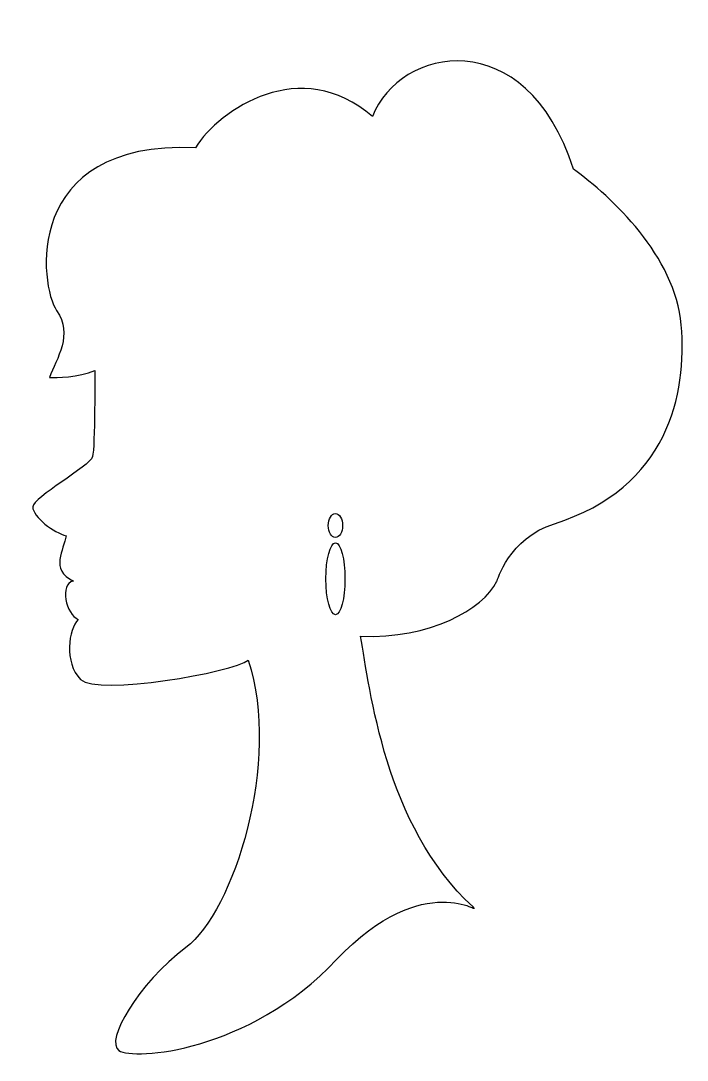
# Model space of a CAD drawing. Header units: centimetres. Extents: x -6.2 to 6.1, y -9.3 to 9.9.
import ezdxf

# ---------------------------------------------------------------- set-up
doc = ezdxf.new("R2010")
doc.units = ezdxf.units.CM
doc.header["$MEASUREMENT"] = 0
doc.layers.add('Camada 1', color=7, linetype='Continuous')

msp = doc.modelspace()

# ---------------------------------------------------------------- linework, layer by layer
at = {"layer": 'Camada 1'}
for points, knots in [([(2.13909, -6.46527), (2.3452, -6.65487), (1.25287, -5.71253), (-0.38564, -7.4397), (-0.38564, -7.4397), (-2.02415, -9.16685), (-4.14987, -9.29988), (-4.41588, -9.12256), (-4.41588, -9.12256), (-4.68189, -8.94521), (-4.06166, -7.88211), (-3.17591, -7.21804), (-3.17591, -7.21804), (-2.29014, -6.55304), (-1.40392, -3.76369), (-2.02415, -1.90283), (-2.02415, -1.90283), (-2.29016, -2.12402), (-4.8149, -2.56667), (-5.12475, -2.25703), (-5.12475, -2.25703), (-5.4346, -1.94715), (-5.34642, -1.32646), (-5.16909, -1.14962), (-5.16909, -1.14962), (-5.39028, -1.06141), (-5.52376, -0.48554), (-5.25775, -0.44122), (-5.25775, -0.44122), (-5.70064, -0.21976), (-5.43462, 0.13467), (-5.39028, 0.40045), (-5.39028, 0.40045), (-5.61196, 0.44483), (-6.0105, 0.75495), (-6.0105, 0.93203), (-6.0105, 0.93203), (-6.0105, 1.10914), (-4.9474, 1.68501), (-4.90309, 1.86212), (-4.90309, 1.86212), (-4.85875, 2.03921), (-4.85875, 3.45653), (-4.85875, 3.45653), (-4.85875, 3.45653), (-5.16911, 3.32376), (-5.56812, 3.32376), (-5.70065, 3.32376), (-5.70065, 3.32376), (-5.56764, 3.6782), (-5.25776, 4.12108), (-5.56764, 4.56397), (-5.56764, 4.56397), (-5.87749, 5.00683), (-6.23169, 7.70891), (-2.99856, 7.57588), (-2.99856, 7.57588), (-2.55567, 8.28454), (-1.04972, 9.30305), (0.27891, 8.15153), (0.27891, 8.15153), (0.76614, 9.43606), (3.11305, 9.92326), (3.99927, 7.1771), (3.99927, 7.1771), (4.70817, 6.66772), (5.88162, 5.5714), (5.99246, 4.29817), (5.99246, 4.29817), (6.10329, 3.02473), (5.7491, 1.28623), (3.64505, 0.62192), (3.64505, 0.62192), (2.80317, 0.35615), (2.58195, -0.44118), (2.58195, -0.44118), (2.58195, -0.44118), (2.31641, -0.97273), (1.34153, -1.50428), (0.05724, -1.45993), (0.05724, -1.45993), (0.23457, -2.43458), (0.50013, -4.95979), (2.13909, -6.46527)], [0, 0, 0, 0, 0.04545455, 0.04545455, 0.04545455, 0.04545455, 0.09090909, 0.09090909, 0.09090909, 0.09090909, 0.13636364, 0.13636364, 0.13636364, 0.13636364, 0.18181818, 0.18181818, 0.18181818, 0.18181818, 0.22727273, 0.22727273, 0.22727273, 0.22727273, 0.27272727, 0.27272727, 0.27272727, 0.27272727, 0.31818182, 0.31818182, 0.31818182, 0.31818182, 0.36363636, 0.36363636, 0.36363636, 0.36363636, 0.40909091, 0.40909091, 0.40909091, 0.40909091, 0.45454545, 0.45454545, 0.45454545, 0.45454545, 0.5, 0.5, 0.5, 0.5, 0.54545455, 0.54545455, 0.54545455, 0.54545455, 0.59090909, 0.59090909, 0.59090909, 0.59090909, 0.63636364, 0.63636364, 0.63636364, 0.63636364, 0.68181818, 0.68181818, 0.68181818, 0.68181818, 0.72727273, 0.72727273, 0.72727273, 0.72727273, 0.77272727, 0.77272727, 0.77272727, 0.77272727, 0.81818182, 0.81818182, 0.81818182, 0.81818182, 0.86363636, 0.86363636, 0.86363636, 0.86363636, 0.90909091, 0.90909091, 0.90909091, 0.90909091, 1, 1, 1, 1]), ([(-0.40782, 0.36593), (-0.33472, 0.36593), (-0.27529, 0.46499), (-0.27529, 0.58736), (-0.27529, 0.58736), (-0.27529, 0.70976), (-0.33472, 0.80882), (-0.40782, 0.80882), (-0.40782, 0.80882), (-0.48092, 0.80882), (-0.54035, 0.70976), (-0.54035, 0.58736), (-0.54035, 0.58736), (-0.54035, 0.46499), (-0.48089, 0.36593), (-0.40782, 0.36593)], [0, 0, 0, 0, 0.2, 0.2, 0.2, 0.2, 0.4, 0.4, 0.4, 0.4, 0.6, 0.6, 0.6, 0.6, 1, 1, 1, 1]), ([(-0.40782, -1.06089), (-0.31019, -1.06089), (-0.23095, -0.76376), (-0.23095, -0.3966), (-0.23095, -0.3966), (-0.23095, -0.02965), (-0.31017, 0.26772), (-0.40782, 0.26772), (-0.40782, 0.26772), (-0.50547, 0.26772), (-0.58469, -0.02965), (-0.58469, -0.3966), (-0.58469, -0.3966), (-0.58466, -0.76376), (-0.50545, -1.06089), (-0.40782, -1.06089)], [0, 0, 0, 0, 0.2, 0.2, 0.2, 0.2, 0.4, 0.4, 0.4, 0.4, 0.6, 0.6, 0.6, 0.6, 1, 1, 1, 1])]:
    msp.add_open_spline(points, degree=3, knots=knots, dxfattribs=at)

doc.saveas('drawing.dxf')
